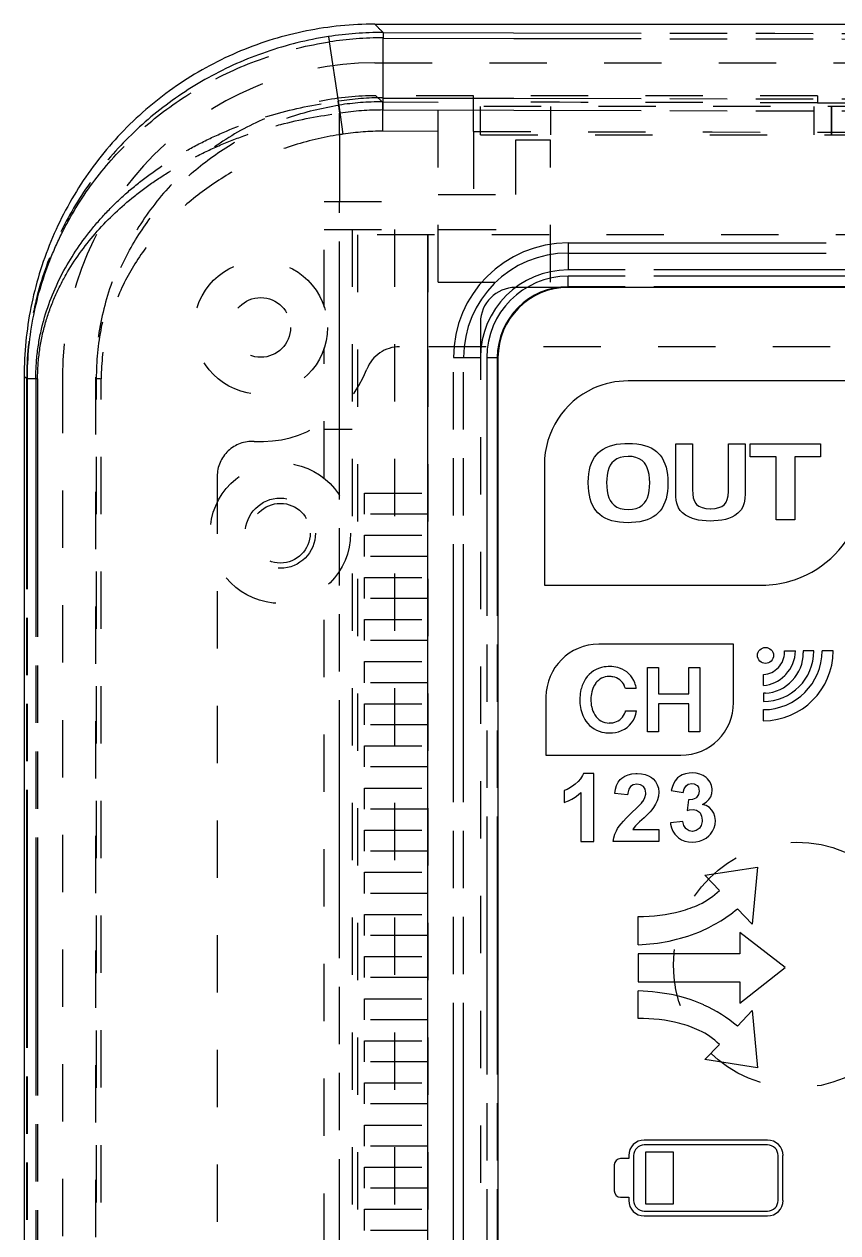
# Model space of a CAD drawing. Header units: millimetres. Extents: x 314 to 590, y -134 to 215.
# Drawn here: x 510.38 to 533.56, y 179.81 to 214.24 of the extents above; entities that cross this region are included whole.
import ezdxf

# ---------------------------------------------------------------- set-up
doc = ezdxf.new("R2010")
doc.units = ezdxf.units.MM
doc.header["$LTSCALE"] = 16.335
doc.linetypes.add('HIDDEN', pattern=[0.2, 0.1, -0.1])
doc.linetypes.add('PHANTOM', pattern=[0.8, 0.45, -0.05, 0.1, -0.05, 0.1, -0.05])
doc.layers.get('0').update_dxf_attribs({"linetype": 'CONTINUOUS'})
doc.layers.add('DEFAULT_2', color=8, linetype='HIDDEN')
doc.layers.add('DEFAULT_3', color=7, linetype='PHANTOM')

msp = doc.modelspace()

# ---------------------------------------------------------------- linework, layer by layer
at = {"color": 7, "linetype": 'Continuous'}
for p, q in [((520.368, 214.239), (534.175, 214.239)), ((519.333, 212.046), (519.07, 213.734)), ((574.875, 206.739), (525.875, 206.739)), ((523.875, 204.739), (523.875, 126.739)), ((510.375, 204.214), (510.375, 119.739)), ((573.169, 204.077), (527.58, 204.077)), ((526.796, 202.084), (526.872, 202.137)), ((526.872, 202.137), (526.957, 202.181)), ((526.957, 202.181), (527.048, 202.218)), ((527.048, 202.218), (527.148, 202.249)), ((527.148, 202.249), (527.255, 202.272)), ((527.255, 202.272), (527.37, 202.288)), ((527.37, 202.288), (527.493, 202.296)), ((527.493, 202.296), (527.584, 202.298)), ((527.584, 202.298), (527.712, 202.295)), ((527.712, 202.295), (527.834, 202.284)), ((527.834, 202.284), (527.947, 202.266)), ((527.947, 202.266), (528.051, 202.241)), ((528.051, 202.241), (528.148, 202.208)), ((528.148, 202.208), (528.238, 202.168)), ((528.238, 202.168), (528.319, 202.12)), ((528.319, 202.12), (528.392, 202.067)), ((528.94, 200.892), (528.94, 202.282)), ((528.94, 202.282), (529.417, 202.282)), ((529.417, 202.282), (529.417, 200.981)), ((530.441, 200.981), (530.441, 202.282)), ((530.441, 202.282), (530.92, 202.282)), ((530.92, 202.282), (530.92, 200.97)), ((531.064, 201.915), (531.064, 202.282)), ((531.064, 202.282), (533.065, 202.282)), ((533.065, 202.282), (533.065, 201.915)), ((526.537, 201.734), (526.576, 201.821)), ((526.576, 201.821), (526.623, 201.9)), ((526.623, 201.9), (526.678, 201.972)), ((526.678, 201.972), (526.727, 202.025)), ((526.727, 202.025), (526.796, 202.084)), ((527.184, 201.803), (527.123, 201.743)), ((527.264, 201.857), (527.184, 201.803)), ((527.358, 201.896), (527.264, 201.857)), ((527.465, 201.918), (527.358, 201.896)), ((527.584, 201.926), (527.465, 201.918)), ((527.696, 201.919), (527.584, 201.926)), ((527.804, 201.898), (527.696, 201.919)), ((527.899, 201.861), (527.804, 201.898)), ((527.98, 201.809), (527.899, 201.861)), ((528.048, 201.741), (527.98, 201.809)), ((528.392, 202.067), (528.442, 202.022)), ((528.442, 202.022), (528.5, 201.957)), ((528.5, 201.957), (528.551, 201.884)), ((528.551, 201.884), (528.595, 201.803)), ((528.595, 201.803), (528.633, 201.716)), ((531.799, 201.915), (531.064, 201.915)), ((531.799, 200.118), (531.799, 201.915)), ((532.33, 201.915), (532.33, 200.118)), ((533.065, 201.915), (532.33, 201.915)), ((525.198, 201.694), (525.198, 198.259)), ((526.45, 201.315), (526.462, 201.431)), ((526.462, 201.431), (526.479, 201.539)), ((526.479, 201.539), (526.505, 201.641)), ((526.505, 201.641), (526.537, 201.734)), ((527.004, 201.498), (526.984, 201.392)), ((527.035, 201.591), (527.004, 201.498)), ((527.074, 201.673), (527.035, 201.591)), ((527.123, 201.743), (527.074, 201.673)), ((528.088, 201.683), (528.048, 201.741)), ((528.128, 201.604), (528.088, 201.683)), ((528.158, 201.514), (528.128, 201.604)), ((528.181, 201.411), (528.158, 201.514)), ((528.633, 201.716), (528.665, 201.621)), ((528.665, 201.621), (528.688, 201.518)), ((528.688, 201.518), (528.706, 201.409)), ((526.447, 201.191), (526.45, 201.315)), ((526.447, 201.169), (526.447, 201.191)), ((526.452, 201.044), (526.447, 201.169)), ((526.973, 201.276), (526.971, 201.189)), ((526.971, 201.189), (526.974, 201.061)), ((526.984, 201.392), (526.973, 201.276)), ((528.194, 201.296), (528.181, 201.411)), ((528.199, 201.169), (528.194, 201.296)), ((528.195, 201.063), (528.199, 201.169)), ((528.706, 201.409), (528.716, 201.292)), ((528.716, 201.292), (528.719, 201.169)), ((528.719, 201.169), (528.716, 201.045)), ((526.463, 200.927), (526.452, 201.044)), ((526.479, 200.818), (526.463, 200.927)), ((526.504, 200.715), (526.479, 200.818)), ((526.974, 201.061), (526.987, 200.944)), ((526.987, 200.944), (527.008, 200.84)), ((527.008, 200.84), (527.037, 200.748)), ((527.037, 200.748), (527.074, 200.667)), ((528.095, 200.668), (528.133, 200.749)), ((528.133, 200.749), (528.163, 200.842)), ((528.163, 200.842), (528.183, 200.947)), ((528.183, 200.947), (528.195, 201.063)), ((528.688, 200.818), (528.663, 200.715)), ((528.705, 200.927), (528.688, 200.818)), ((528.716, 201.045), (528.705, 200.927)), ((528.945, 200.776), (528.94, 200.892)), ((528.955, 200.678), (528.945, 200.776)), ((529.417, 200.981), (529.422, 200.852)), ((529.422, 200.852), (529.44, 200.742)), ((529.44, 200.742), (529.47, 200.651)), ((530.407, 200.703), (530.429, 200.806)), ((530.429, 200.806), (530.44, 200.928)), ((530.44, 200.928), (530.441, 200.981)), ((530.91, 200.739), (530.897, 200.647)), ((530.917, 200.847), (530.91, 200.739)), ((530.92, 200.97), (530.917, 200.847)), ((526.534, 200.621), (526.504, 200.715)), ((526.572, 200.534), (526.534, 200.621)), ((526.615, 200.453), (526.572, 200.534)), ((526.666, 200.382), (526.615, 200.453)), ((527.074, 200.667), (527.118, 200.6)), ((527.118, 200.6), (527.184, 200.533)), ((527.184, 200.533), (527.264, 200.48)), ((527.264, 200.48), (527.358, 200.442)), ((527.358, 200.442), (527.466, 200.42)), ((527.466, 200.42), (527.584, 200.413)), ((527.584, 200.413), (527.703, 200.421)), ((527.703, 200.421), (527.811, 200.443)), ((527.811, 200.443), (527.904, 200.481)), ((527.904, 200.481), (527.984, 200.535)), ((527.984, 200.535), (528.048, 200.599)), ((528.048, 200.599), (528.095, 200.668)), ((528.551, 200.452), (528.5, 200.38)), ((528.595, 200.533), (528.551, 200.452)), ((528.633, 200.621), (528.595, 200.533)), ((528.663, 200.715), (528.633, 200.621)), ((528.97, 200.595), (528.955, 200.678)), ((528.977, 200.565), (528.97, 200.595)), ((529.016, 200.464), (528.977, 200.565)), ((529.069, 200.385), (529.016, 200.464)), ((529.137, 200.317), (529.069, 200.385)), ((529.47, 200.651), (529.513, 200.58)), ((529.513, 200.58), (529.533, 200.557)), ((529.533, 200.557), (529.6, 200.504)), ((529.6, 200.504), (529.688, 200.467)), ((529.688, 200.467), (529.796, 200.444)), ((529.796, 200.444), (529.925, 200.436)), ((529.925, 200.436), (529.93, 200.436)), ((529.93, 200.436), (530.059, 200.444)), ((530.059, 200.444), (530.168, 200.466)), ((530.168, 200.466), (530.257, 200.503)), ((530.257, 200.503), (530.326, 200.555)), ((530.326, 200.555), (530.372, 200.62)), ((530.372, 200.62), (530.407, 200.703)), ((530.787, 200.385), (530.712, 200.311)), ((530.805, 200.408), (530.787, 200.385)), ((530.854, 200.494), (530.805, 200.408)), ((530.888, 200.601), (530.854, 200.494)), ((530.897, 200.647), (530.888, 200.601)), ((526.722, 200.317), (526.666, 200.382)), ((526.775, 200.269), (526.722, 200.317)), ((526.847, 200.215), (526.775, 200.269)), ((526.929, 200.168), (526.847, 200.215)), ((527.018, 200.128), (526.929, 200.168)), ((527.115, 200.095), (527.018, 200.128)), ((527.221, 200.07), (527.115, 200.095)), ((527.333, 200.052), (527.221, 200.07)), ((527.455, 200.041), (527.333, 200.052)), ((527.584, 200.038), (527.455, 200.041)), ((527.679, 200.04), (527.584, 200.038)), ((527.802, 200.049), (527.679, 200.04)), ((527.916, 200.064), (527.802, 200.049)), ((528.024, 200.089), (527.916, 200.064)), ((528.123, 200.119), (528.024, 200.089)), ((528.214, 200.157), (528.123, 200.119)), ((528.298, 200.202), (528.214, 200.157)), ((528.374, 200.255), (528.298, 200.202)), ((528.442, 200.315), (528.374, 200.255)), ((528.5, 200.38), (528.442, 200.315)), ((529.221, 200.253), (529.137, 200.317)), ((529.313, 200.201), (529.221, 200.253)), ((529.414, 200.158), (529.313, 200.201)), ((529.487, 200.136), (529.414, 200.158)), ((529.585, 200.114), (529.487, 200.136)), ((529.691, 200.098), (529.585, 200.114)), ((529.806, 200.089), (529.691, 200.098)), ((529.93, 200.086), (529.806, 200.089)), ((530.029, 200.088), (529.93, 200.086)), ((530.146, 200.096), (530.029, 200.088)), ((530.254, 200.11), (530.146, 200.096)), ((530.353, 200.131), (530.254, 200.11)), ((530.444, 200.158), (530.353, 200.131)), ((530.535, 200.195), (530.444, 200.158)), ((530.627, 200.247), (530.535, 200.195)), ((530.712, 200.311), (530.627, 200.247)), ((532.33, 200.118), (531.799, 200.118)), ((525.198, 198.259), (531.404, 198.259)), ((530.588, 196.575), (526.745, 196.575)), ((530.588, 194.914), (530.588, 196.575)), ((532.039, 196.346), (532.042, 196.383)), ((532.042, 196.383), (532.351, 196.383)), ((532.571, 196.383), (532.573, 196.329)), ((532.876, 196.383), (532.571, 196.383)), ((533.423, 196.383), (533.109, 196.383)), ((528.138, 194.079), (528.138, 195.909)), ((528.138, 195.909), (528.447, 195.909)), ((528.447, 195.909), (528.447, 195.158)), ((529.315, 195.158), (529.315, 195.909)), ((529.315, 195.909), (529.625, 195.909)), ((529.625, 195.909), (529.625, 194.079)), ((531.438, 195.711), (531.444, 195.712)), ((531.438, 195.399), (531.438, 195.711)), ((532.076, 195.715), (532.046, 195.683)), ((527.815, 195.311), (527.506, 195.311)), ((525.243, 195.073), (525.243, 193.413)), ((528.447, 195.158), (529.315, 195.158)), ((528.447, 194.877), (528.447, 194.079)), ((529.315, 194.877), (528.447, 194.877)), ((529.315, 194.079), (529.315, 194.877)), ((531.495, 195.18), (531.438, 195.178)), ((531.438, 195.178), (531.438, 194.945)), ((527.509, 194.679), (527.82, 194.679)), ((531.432, 194.712), (531.432, 194.398)), ((528.447, 194.079), (528.138, 194.079)), ((529.625, 194.079), (529.315, 194.079)), ((525.243, 193.413), (529.086, 193.413)), ((526.283, 192.834), (526.23, 192.745)), ((526.309, 192.896), (526.283, 192.834)), ((526.61, 192.896), (526.309, 192.896)), ((526.61, 190.955), (526.61, 192.896)), ((527.408, 192.763), (527.492, 192.816)), ((527.492, 192.816), (527.587, 192.856)), ((527.587, 192.856), (527.69, 192.882)), ((527.69, 192.882), (527.803, 192.894)), ((527.803, 192.894), (527.843, 192.896)), ((527.843, 192.896), (527.962, 192.888)), ((527.962, 192.888), (528.068, 192.866)), ((528.068, 192.866), (528.164, 192.829)), ((528.164, 192.829), (528.248, 192.778)), ((529.077, 192.829), (528.99, 192.766)), ((529.122, 192.853), (529.077, 192.829)), ((529.22, 192.888), (529.122, 192.853)), ((529.325, 192.907), (529.22, 192.888)), ((529.41, 192.912), (529.325, 192.907)), ((529.523, 192.904), (529.41, 192.912)), ((529.627, 192.879), (529.523, 192.904)), ((529.72, 192.837), (529.627, 192.879)), ((529.803, 192.779), (529.72, 192.837)), ((525.942, 192.492), (525.849, 192.442)), ((526.039, 192.559), (525.942, 192.492)), ((526.076, 192.587), (526.039, 192.559)), ((526.161, 192.662), (526.076, 192.587)), ((526.23, 192.745), (526.161, 192.662)), ((527.222, 192.445), (527.254, 192.552)), ((527.254, 192.552), (527.3, 192.643)), ((527.3, 192.643), (527.358, 192.718)), ((527.358, 192.718), (527.408, 192.763)), ((527.649, 192.519), (527.601, 192.443)), ((527.726, 192.57), (527.649, 192.519)), ((527.834, 192.589), (527.726, 192.57)), ((527.933, 192.573), (527.834, 192.589)), ((528.018, 192.522), (527.933, 192.573)), ((528.067, 192.443), (528.018, 192.522)), ((528.248, 192.778), (528.292, 192.741)), ((528.292, 192.741), (528.362, 192.661)), ((528.362, 192.661), (528.413, 192.571)), ((528.413, 192.571), (528.444, 192.472)), ((528.444, 192.472), (528.456, 192.364)), ((528.844, 192.523), (528.813, 192.407)), ((528.883, 192.622), (528.844, 192.523)), ((528.922, 192.688), (528.883, 192.622)), ((528.99, 192.766), (528.922, 192.688)), ((529.183, 192.46), (529.237, 192.541)), ((529.237, 192.541), (529.297, 192.585)), ((529.297, 192.585), (529.399, 192.607)), ((529.399, 192.607), (529.465, 192.599)), ((529.465, 192.599), (529.553, 192.549)), ((529.553, 192.549), (529.589, 192.5)), ((529.589, 192.5), (529.611, 192.394)), ((529.847, 192.738), (529.803, 192.779)), ((529.916, 192.65), (529.847, 192.738)), ((529.96, 192.556), (529.916, 192.65)), ((529.981, 192.456), (529.96, 192.556)), ((525.849, 192.442), (525.761, 192.406)), ((525.761, 192.406), (525.761, 192.07)), ((525.884, 192.117), (525.981, 192.164)), ((525.981, 192.164), (526.072, 192.219)), ((526.072, 192.219), (526.159, 192.281)), ((526.159, 192.281), (526.239, 192.351)), ((526.239, 192.351), (526.239, 190.955)), ((527.201, 192.323), (527.222, 192.445)), ((527.57, 192.286), (527.201, 192.323)), ((527.574, 192.332), (527.57, 192.286)), ((527.601, 192.443), (527.574, 192.332)), ((528.008, 192.105), (528.06, 192.206)), ((528.06, 192.206), (528.083, 192.305)), ((528.084, 192.331), (528.067, 192.443)), ((528.083, 192.305), (528.084, 192.331)), ((528.422, 192.145), (528.41, 192.11)), ((528.446, 192.248), (528.422, 192.145)), ((528.456, 192.357), (528.446, 192.248)), ((528.456, 192.364), (528.456, 192.357)), ((528.813, 192.407), (529.155, 192.349)), ((529.155, 192.349), (529.183, 192.46)), ((529.303, 192.145), (529.261, 191.843)), ((529.42, 192.155), (529.303, 192.145)), ((529.51, 192.194), (529.42, 192.155)), ((529.532, 192.21), (529.51, 192.194)), ((529.592, 192.293), (529.532, 192.21)), ((529.611, 192.394), (529.592, 192.293)), ((529.806, 192.075), (529.883, 192.149)), ((529.883, 192.149), (529.938, 192.229)), ((529.938, 192.229), (529.971, 192.319)), ((529.971, 192.319), (529.982, 192.417)), ((529.982, 192.417), (529.981, 192.456)), ((525.761, 192.07), (525.78, 192.076)), ((525.78, 192.076), (525.884, 192.117)), ((527.623, 191.714), (527.701, 191.788)), ((527.701, 191.788), (527.812, 191.894)), ((527.812, 191.894), (527.9, 191.982)), ((527.9, 191.982), (527.964, 192.05)), ((527.964, 192.05), (528.005, 192.101)), ((528.005, 192.101), (528.008, 192.105)), ((528.207, 191.8), (528.133, 191.724)), ((528.26, 191.862), (528.207, 191.8)), ((528.308, 191.927), (528.26, 191.862)), ((528.366, 192.02), (528.308, 191.927)), ((528.41, 192.11), (528.366, 192.02)), ((529.261, 191.843), (529.331, 191.859)), ((529.331, 191.859), (529.432, 191.87)), ((529.432, 191.87), (529.529, 191.851)), ((529.529, 191.851), (529.615, 191.788)), ((529.615, 191.788), (529.631, 191.769)), ((529.705, 192.01), (529.806, 192.075)), ((529.809, 191.977), (529.705, 192.01)), ((529.898, 191.922), (529.809, 191.977)), ((529.97, 191.851), (529.898, 191.922)), ((530.025, 191.762), (529.97, 191.851)), ((527.327, 191.389), (527.382, 191.46)), ((527.382, 191.46), (527.449, 191.537)), ((527.449, 191.537), (527.53, 191.622)), ((527.53, 191.622), (527.623, 191.714)), ((527.835, 191.442), (527.797, 191.402)), ((527.911, 191.515), (527.835, 191.442)), ((528.039, 191.634), (527.911, 191.515)), ((528.133, 191.724), (528.039, 191.634)), ((529.144, 191.528), (528.786, 191.484)), ((528.786, 191.484), (528.79, 191.454)), ((528.79, 191.454), (528.816, 191.347)), ((529.173, 191.416), (529.144, 191.528)), ((529.631, 191.769), (529.675, 191.679)), ((529.688, 191.522), (529.663, 191.416)), ((529.675, 191.679), (529.689, 191.567)), ((529.689, 191.567), (529.688, 191.522)), ((530.058, 191.664), (530.025, 191.762)), ((530.034, 191.344), (530.06, 191.445)), ((530.07, 191.551), (530.058, 191.664)), ((530.06, 191.445), (530.07, 191.551)), ((527.176, 191.059), (527.205, 191.162)), ((527.205, 191.162), (527.249, 191.261)), ((527.249, 191.261), (527.284, 191.325)), ((527.284, 191.325), (527.327, 191.389)), ((527.729, 191.314), (527.72, 191.299)), ((527.72, 191.299), (528.456, 191.299)), ((527.797, 191.402), (527.729, 191.314)), ((528.456, 191.299), (528.456, 190.955)), ((528.816, 191.347), (528.856, 191.251)), ((528.856, 191.251), (528.913, 191.166)), ((528.913, 191.166), (528.986, 191.09)), ((528.986, 191.09), (529.021, 191.062)), ((529.225, 191.331), (529.173, 191.416)), ((529.237, 191.318), (529.225, 191.331)), ((529.324, 191.262), (529.237, 191.318)), ((529.419, 191.245), (529.324, 191.262)), ((529.521, 191.266), (529.419, 191.245)), ((529.606, 191.326), (529.521, 191.266)), ((529.612, 191.332), (529.606, 191.326)), ((529.663, 191.416), (529.612, 191.332)), ((529.802, 191.051), (529.884, 191.117)), ((529.884, 191.117), (529.929, 191.165)), ((529.929, 191.165), (529.99, 191.251)), ((529.99, 191.251), (530.034, 191.344)), ((526.239, 190.955), (526.61, 190.955)), ((527.158, 190.955), (527.176, 191.059)), ((528.456, 190.955), (527.158, 190.955)), ((529.021, 191.062), (529.107, 191.008)), ((529.107, 191.008), (529.202, 190.969)), ((529.202, 190.969), (529.308, 190.946)), ((529.308, 190.946), (529.421, 190.938)), ((529.421, 190.938), (529.512, 190.943)), ((529.512, 190.943), (529.616, 190.963)), ((529.616, 190.963), (529.713, 190.999)), ((529.713, 190.999), (529.802, 191.051)), ((529.764, 189.994), (531.265, 190.228)), ((531.265, 190.228), (531.117, 188.599)), ((530.182, 189.563), (529.764, 189.994)), ((531.117, 188.599), (530.7, 189.042)), ((527.872, 188.015), (527.872, 188.816)), ((530.769, 188.367), (530.769, 187.753)), ((532.062, 187.363), (530.769, 188.367)), ((527.872, 187.753), (527.872, 186.959)), ((530.769, 187.753), (527.872, 187.753)), ((530.769, 186.35), (532.062, 187.363)), ((527.872, 186.959), (530.77, 186.955)), ((530.77, 186.955), (530.769, 186.35)), ((527.872, 185.912), (527.872, 186.704)), ((530.7, 185.695), (531.117, 186.138)), ((531.117, 186.138), (531.265, 184.509)), ((529.764, 184.744), (530.182, 185.175)), ((531.265, 184.509), (529.764, 184.744)), ((531.554, 182.451), (528.042, 182.451)), ((531.554, 182.314), (528.042, 182.314)), ((527.601, 181.926), (527.37, 181.926)), ((527.601, 182.011), (527.601, 181.926)), ((527.738, 182.011), (527.738, 180.731)), ((528.077, 182.107), (528.077, 180.635)), ((528.875, 182.107), (528.077, 182.107)), ((528.875, 180.635), (528.875, 182.107)), ((531.858, 180.731), (531.858, 182.011)), ((531.995, 180.731), (531.995, 182.011)), ((527.186, 181.742), (527.186, 181.006)), ((527.37, 180.822), (527.601, 180.822)), ((527.601, 180.822), (527.601, 180.731)), ((528.042, 180.427), (531.554, 180.427)), ((528.077, 180.635), (528.875, 180.635)), ((528.042, 180.29), (531.554, 180.29))]:
    msp.add_line(p, q, dxfattribs=at)
msp.add_circle((531.497, 196.258), 0.228, dxfattribs=at)
for centre, radius, start, end in [((525.875, 204.739), 2, 90, 180), ((527.584, 201.692), 2.386, 114.3348, 179.9409), ((527.578, 201.708), 2.369, 89.9352, 114.352), ((531.381, 201.191), 2.936, 286.0852, 338.403), ((531.405, 201.131), 2.872, 269.9816, 285.9465), ((526.745, 195.073), 1.502, 90.0062, 179.9913), ((531.435, 196.386), 1.989, 270.0264, 359.9133), ((531.435, 196.386), 1.674, 270.088, 359.9124), ((531.436, 196.385), 1.44, 270.0872, 359.9212), ((531.405, 196.35), 0.634, 316.4415, 359.661), ((531.367, 196.398), 0.985, 316.081, 359.1568), ((531.452, 196.32), 1.121, 316.0728, 0.4464), ((527.022, 195.16), 0.778, 99.0544, 146.6282), ((527.049, 194.996), 0.944, 72.111, 99.103), ((531.401, 196.342), 0.632, 273.8861, 317.2647), ((527.173, 195.059), 0.959, 146.5703, 166.5824), ((527.038, 195.188), 0.469, 89.0635, 144.1667), ((527.049, 195.067), 0.589, 79.941, 90.2468), ((527.084, 195.227), 0.426, 23.3703, 80.86), ((527.123, 195.237), 0.692, 20.0538, 71.7742), ((531.354, 196.373), 0.977, 274.8977, 315.0986), ((527.472, 194.992), 1.266, 166.7575, 187.2229), ((527.193, 195.075), 0.66, 144.0674, 167.5169), ((526.957, 195.159), 0.569, 15.4289, 24.5513), ((527.022, 195.192), 0.802, 8.4956, 20.5642), ((531.433, 196.297), 1.119, 273.1569, 317.6014), ((527.541, 194.994), 1.018, 167.295, 191.6189), ((529.086, 194.915), 1.502, 270.0059, 359.9891), ((527.194, 194.94), 0.984, 186.2742, 214.3205), ((527.24, 194.932), 0.71, 191.6186, 211.2472), ((527.04, 194.803), 0.472, 210.5004, 270.7903), ((527.076, 194.781), 0.447, 279.1678, 334.7388), ((527.12, 194.765), 0.706, 292.7493, 353.0652), ((527.13, 194.753), 0.386, 335.0769, 349.0102), ((531.428, 194.611), 0.101, 84.306, 87.754), ((527.023, 194.83), 0.78, 214.7153, 261.8965), ((527.047, 194.907), 0.575, 269.8814, 279.9645), ((531.431, 194.35), 0.0479, 84.6762, 89.443), ((527.045, 194.945), 0.897, 261.53, 270.0523), ((527.059, 194.925), 0.877, 269.1708, 292.3808), ((528.767, 190.987), 2.008, 294.8713, 314.8181), ((528.241, 192.081), 3.221, 285.153, 295.1689), ((528.27, 191.887), 3.742, 300.2819, 310.5018), ((527.857, 193.739), 4.922, 270.1832, 284.4309), ((527.7, 193.135), 5.123, 271.9298, 291.7023), ((527.894, 192.491), 4.453, 292.4448, 300.5401), ((527.565, 179.839), 6.872, 78.3167, 87.4337), ((527.951, 182.379), 4.309, 65.46, 76.5057), ((528.032, 182.513), 4.153, 50.017, 65.7066), ((527.958, 181.521), 4.392, 75.5599, 91.114), ((528.234, 182.64), 3.239, 64.8375, 75.3563), ((528.791, 183.783), 1.968, 45.0031, 65.3537), ((528.043, 182.01), 0.442, 90.0759, 179.9158), ((528.043, 182.01), 0.304, 90.0632, 179.9249), ((531.554, 182.01), 0.442, 0.0824, 89.9176), ((531.554, 182.01), 0.304, 0.0653, 89.9347), ((527.371, 181.742), 0.184, 90.0075, 179.9925), ((527.371, 181.006), 0.184, 180.0094, 269.993), ((528.043, 180.732), 0.442, 180.0838, 269.9244), ((528.043, 180.732), 0.304, 180.0763, 269.9357), ((531.554, 180.732), 0.442, 270.0824, 359.9176), ((531.554, 180.732), 0.304, 270.0653, 359.9347)]:
    msp.add_arc(centre, radius, start, end, dxfattribs=at)
for points, knots in [([(520.368, 214.239), (519.715, 214.239), (518.405, 214.11), (516.519, 213.535), (514.78, 212.602), (513.257, 211.347), (512.007, 209.819), (511.077, 208.075), (510.504, 206.183), (510.375, 204.869), (510.375, 204.214)], [0, 0, 0, 0, 0.124857, 0.2497, 0.374565, 0.499487, 0.624493, 0.749593, 0.874774, 1, 1, 1, 1]), ([(519.38, 211.703), (519.376, 211.734), (519.361, 211.849), (519.346, 211.963), (519.333, 212.046)], [0, 0, 0, 0, 0.27451, 1, 1, 1, 1])]:
    msp.add_open_spline(points, degree=3, knots=knots, dxfattribs=at)
at = {"layer": 'DEFAULT_2', "color": 8, "linetype": 'HIDDEN'}
for p, q in [((520.362, 213.137), (534.175, 213.137)), ((532.975, 212.202), (520.398, 212.202)), ((522.175, 206.889), (522.175, 212.2)), ((523.175, 212.197), (522.175, 212.2)), ((523.175, 211.182), (523.175, 212.197)), ((532.975, 212.202), (532.975, 211.993)), ((520.597, 212.025), (520.574, 212.025)), ((520.597, 212.025), (522.175, 212.021)), ((523.375, 211.089), (523.375, 211.889)), ((577.375, 211.889), (523.375, 211.889)), ((525.375, 211.889), (525.375, 211.089)), ((533.975, 211.989), (532.975, 211.989)), ((533.375, 211.089), (533.375, 211.889)), ((522.175, 211.185), (520.598, 211.189)), ((523.175, 211.182), (523.175, 209.389)), ((523.375, 211.089), (577.375, 211.089)), ((524.375, 210.939), (524.375, 209.389)), ((525.375, 210.939), (524.375, 210.939)), ((525.375, 206.889), (525.375, 210.939)), ((522.175, 209.389), (525.375, 209.389)), ((518.925, 206.176), (518.925, 209.189)), ((518.925, 209.189), (522.175, 209.189)), ((518.925, 208.389), (525.375, 208.389)), ((519.725, 208.389), (519.725, 123.089)), ((520.925, 208.389), (520.925, 123.089)), ((519.875, 208.239), (519.875, 123.239)), ((580.875, 208.239), (519.875, 208.239)), ((521.875, 208.239), (521.875, 123.239)), ((522.175, 206.889), (525.375, 206.889)), ((525.875, 206.739), (524.375, 206.739)), ((523.375, 205.739), (523.375, 125.739)), ((518.925, 201.3), (518.925, 205.021)), ((539.875, 205.05), (521.073, 205.05)), ((511.47, 204.218), (511.47, 115.259)), ((512.405, 204.183), (512.405, 115.294)), ((512.439, 115.336), (512.439, 204.141)), ((512.571, 115.337), (512.571, 204.14)), ((519.725, 202.689), (518.925, 202.689)), ((515.875, 201.355), (515.875, 170.049)), ((520.075, 200.279), (520.075, 200.879)), ((520.075, 200.879), (521.875, 200.879)), ((521.875, 200.279), (520.075, 200.279)), ((520.075, 199.079), (520.075, 199.679)), ((520.075, 199.679), (521.875, 199.679)), ((521.875, 199.079), (520.075, 199.079)), ((520.075, 197.879), (520.075, 198.479)), ((520.075, 198.479), (521.875, 198.479)), ((518.925, 179.3), (518.925, 198.177)), ((521.875, 197.879), (520.075, 197.879)), ((520.075, 196.679), (520.075, 197.279)), ((520.075, 197.279), (521.875, 197.279)), ((521.875, 196.679), (520.075, 196.679)), ((520.075, 195.479), (520.075, 196.079)), ((520.075, 196.079), (521.875, 196.079)), ((521.875, 195.479), (520.075, 195.479)), ((520.075, 194.279), (520.075, 194.879)), ((520.075, 194.879), (521.875, 194.879)), ((521.875, 194.279), (520.075, 194.279)), ((520.075, 193.079), (520.075, 193.679)), ((520.075, 193.679), (521.875, 193.679)), ((521.875, 193.079), (520.075, 193.079)), ((520.075, 191.879), (520.075, 192.479)), ((520.075, 192.479), (521.875, 192.479)), ((521.875, 191.879), (520.075, 191.879)), ((520.075, 190.679), (520.075, 191.279)), ((520.075, 191.279), (521.875, 191.279)), ((521.875, 190.679), (520.075, 190.679)), ((520.075, 189.479), (520.075, 190.079)), ((520.075, 190.079), (521.875, 190.079)), ((521.875, 189.479), (520.075, 189.479)), ((520.075, 188.279), (520.075, 188.879)), ((520.075, 188.879), (521.875, 188.879)), ((521.875, 188.279), (520.075, 188.279)), ((520.075, 187.079), (520.075, 187.679)), ((520.075, 187.679), (521.875, 187.679)), ((521.875, 187.079), (520.075, 187.079)), ((520.075, 185.879), (520.075, 186.479)), ((520.075, 186.479), (521.875, 186.479)), ((521.875, 185.879), (520.075, 185.879)), ((520.075, 184.679), (520.075, 185.279)), ((520.075, 185.279), (521.875, 185.279)), ((521.875, 184.679), (520.075, 184.679)), ((520.075, 183.479), (520.075, 184.079)), ((520.075, 184.079), (521.875, 184.079)), ((521.875, 183.479), (520.075, 183.479)), ((520.075, 182.279), (520.075, 182.879)), ((520.075, 182.879), (521.875, 182.879)), ((521.875, 182.279), (520.075, 182.279)), ((520.075, 181.079), (520.075, 181.679)), ((520.075, 181.679), (521.875, 181.679)), ((521.875, 181.079), (520.075, 181.079)), ((520.075, 179.879), (520.075, 180.479)), ((520.075, 180.479), (521.875, 180.479)), ((521.875, 179.879), (520.075, 179.879))]:
    msp.add_line(p, q, dxfattribs=at)
at = {"layer": 'DEFAULT_2', "color": 8, "linetype": 'PHANTOM'}
for p, q in [((520.398, 212.201), (520.574, 212.025)), ((519.465, 211.105), (519.349, 211.934)), ((519.464, 211.104), (519.35, 211.934)), ((520.598, 211.189), (520.597, 212.025)), ((532.875, 211.889), (532.875, 211.089)), ((532.882, 211.089), (532.882, 211.889)), ((533.381, 211.889), (533.381, 211.089)), ((519.355, 211.089), (519.355, 209.189)), ((512.439, 204.141), (512.483, 204.141)), ((512.439, 204.141), (512.571, 204.14))]:
    msp.add_line(p, q, dxfattribs=at)
at = {"layer": 'DEFAULT_2', "color": 8, "linetype": 'Continuous'}
msp.add_line((521.875, 123.239), (521.875, 208.239), dxfattribs=at)
at = {"layer": 'DEFAULT_2', "color": 8, "linetype": 'PHANTOM'}
msp.add_lwpolyline([(512.483, 204.141), (512.527, 204.141), (512.549, 204.14), (512.571, 204.14)], dxfattribs=at)
at = {"layer": 'DEFAULT_2', "color": 8, "linetype": 'HIDDEN'}
for centre, radius in [((517.115, 205.599), 1.9), ((517.115, 205.599), 0.85), ((517.675, 199.739), 2), ((517.675, 199.739), 1), ((517.675, 199.739), 0.85), ((532.375, 187.439), 3.5)]:
    msp.add_circle(centre, radius, dxfattribs=at)
for centre, radius, start, end in [((520.389, 204.218), 8.919, 90.1729, 180), ((520.554, 204.011), 8.014, 89.8607, 98.6525), ((519.984, 206.999), 4.138, 97.1962, 98.7435), ((520.562, 203.994), 7.195, 89.7129, 98.771), ((550.375, 11665.218), 11454.068, 269.8639368, 270.1360618), ((524.375, 205.739), 1, 90, 180), ((521.073, 204.05), 1, 90, 158.6249), ((517.115, 205.599), 3.25, 266.7628, 338.6249), ((516.875, 201.355), 1, 86.7628, 180)]:
    msp.add_arc(centre, radius, start, end, dxfattribs=at)
for points, knots in [([(520.398, 212.202), (519.875, 212.202), (518.827, 212.099), (517.318, 211.639), (515.928, 210.893), (514.709, 209.889), (513.709, 208.666), (512.966, 207.271), (512.508, 205.758), (512.405, 204.707), (512.405, 204.183)], [0, 0, 0, 0, 0.12485, 0.249694, 0.374567, 0.499499, 0.624513, 0.749615, 0.874787, 1, 1, 1, 1]), ([(512.439, 204.141), (512.439, 204.632), (512.532, 205.595), (512.937, 206.958), (513.561, 208.19), (514.381, 209.286), (515.386, 210.241), (516.567, 211.031), (517.901, 211.623), (518.859, 211.859), (519.349, 211.934)], [0, 0, 0, 0, 0.130089, 0.254475, 0.374588, 0.494028, 0.615432, 0.740119, 0.868773, 1, 1, 1, 1]), ([(519.355, 211.089), (518.89, 211.018), (517.983, 210.802), (516.708, 210.287), (515.573, 209.595), (514.743, 208.907), (514.17, 208.293), (513.656, 207.644), (513.117, 206.736), (512.674, 205.499), (512.571, 204.602), (512.571, 204.14)], [0, 0, 0, 0, 0.133658, 0.264111, 0.389786, 0.510656, 0.569789, 0.628408, 0.745978, 0.868496, 1, 1, 1, 1])]:
    msp.add_open_spline(points, degree=3, knots=knots, dxfattribs=at)
at = {"layer": 'DEFAULT_2', "color": 8, "linetype": 'PHANTOM'}
for points, knots in [([(520.398, 212.202), (520.398, 212.202), (520.398, 212.202), (520.398, 212.201), (520.398, 212.201)], [0, 0, 0, 0, 0.461979, 1, 1, 1, 1]), ([(512.405, 204.183), (512.408, 204.181), (512.416, 204.174), (512.427, 204.159), (512.435, 204.147), (512.439, 204.141)], [0, 0, 0, 0, 0.209222, 0.590734, 1, 1, 1, 1])]:
    msp.add_open_spline(points, degree=3, knots=knots, dxfattribs=at)
at = {"layer": 'DEFAULT_2', "color": 8, "linetype": 'HIDDEN'}
msp.add_open_spline([(532.975, 211.999), (529.709, 212.004), (526.442, 212.011), (523.175, 212.019)], degree=3, dxfattribs=at)
at = {"layer": 'DEFAULT_3', "color": 7, "linetype": 'PHANTOM'}
for p, q in [((520.369, 214.237), (520.368, 214.239)), ((520.601, 211.795), (520.607, 213.85)), ((519.333, 212.046), (519.31, 212.043)), ((519.31, 212.043), (519.355, 211.699)), ((519.355, 211.089), (519.355, 211.699)), ((519.355, 122.289), (519.355, 209.189)), ((525.875, 208.008), (525.875, 207.239)), ((525.875, 208.008), (574.875, 208.008)), ((525.875, 207.719), (574.875, 207.719)), ((574.875, 207.239), (525.875, 207.239)), ((525.875, 206.739), (525.875, 207.058)), ((574.875, 207.058), (525.875, 207.058)), ((574.875, 206.758), (525.875, 206.758)), ((522.606, 126.739), (522.606, 204.739)), ((522.606, 204.739), (523.375, 204.739)), ((522.895, 126.739), (522.895, 204.739)), ((523.556, 204.739), (523.556, 126.739)), ((523.556, 204.739), (523.875, 204.739)), ((523.856, 204.739), (523.856, 126.739)), ((510.375, 204.214), (510.447, 204.142)), ((510.447, 119.739), (510.447, 204.142)), ((510.467, 119.739), (510.467, 204.14)), ((510.707, 204.14), (510.467, 204.14)), ((510.707, 204.14), (510.707, 119.739)), ((510.758, 204.14), (510.707, 204.14)), ((510.758, 204.14), (510.758, 119.739))]:
    msp.add_line(p, q, dxfattribs=at)
for centre, radius, start, end in [((520.577, 203.988), 10.015, 89.8705, 98.7991), ((520.583, 203.979), 9.871, 89.8663, 98.8167), ((550.375, 11664.863), 11450.899, 269.8510165, 270.1489835), ((550.375, 11663.77), 11449.965, 269.8510363, 270.1489624), ((520.576, 204), 8.141, 89.8135, 98.7779), ((550.375, 11663.772), 11451.675, 269.8510363, 270.1489624), ((520.576, 204), 7.794, 89.8133, 98.8229), ((550.374, 11663.804), 11452.048, 269.8510434, 270.1489697), ((520.021, 206.562), 5.181, 97.1071, 97.3942), ((525.875, 204.739), 3.269, 90, 180), ((525.875, 204.739), 2.981, 90, 180), ((525.875, 204.739), 2.5, 90, 180), ((525.875, 204.739), 2.32, 90, 180), ((525.875, 204.739), 2.02, 90, 180)]:
    msp.add_arc(centre, radius, start, end, dxfattribs=at)
msp.add_open_spline([(520.6, 214.003), (520.523, 214.08), (520.446, 214.16), (520.369, 214.237)], degree=3, dxfattribs=at)
for points, knots in [([(519.046, 213.885), (518.442, 213.791), (517.259, 213.498), (515.607, 212.764), (514.134, 211.779), (512.877, 210.582), (511.85, 209.205), (511.069, 207.66), (510.564, 205.956), (510.447, 204.754), (510.447, 204.142)], [0, 0, 0, 0, 0.129663, 0.257449, 0.382142, 0.504191, 0.624478, 0.745359, 0.870003, 1, 1, 1, 1]), ([(519.045, 213.885), (519.046, 213.88), (519.048, 213.866), (519.054, 213.836), (519.061, 213.79), (519.067, 213.754), (519.07, 213.734)], [0, 0, 0, 0, 0.084342, 0.284576, 0.593744, 1, 1, 1, 1]), ([(520.6, 214.003), (520.601, 214.001), (520.601, 213.997), (520.602, 213.989), (520.602, 213.976), (520.604, 213.95), (520.605, 213.907), (520.606, 213.871), (520.606, 213.85)], [0, 0, 0, 0, 0.026741, 0.083055, 0.168597, 0.28268, 0.592283, 1, 1, 1, 1]), ([(510.467, 204.14), (510.467, 204.745), (510.585, 205.932), (511.01, 207.345), (511.488, 208.383), (512.043, 209.358), (512.899, 210.487), (514.157, 211.662), (515.628, 212.632), (517.282, 213.353), (518.466, 213.642), (519.07, 213.734)], [0, 0, 0, 0, 0.12958, 0.253548, 0.313908, 0.373844, 0.49367, 0.615576, 0.740606, 0.869143, 1, 1, 1, 1]), ([(510.707, 204.14), (510.708, 204.425), (510.745, 204.986), (510.963, 206.036), (511.451, 207.227), (512.16, 208.261), (512.819, 208.996), (513.368, 209.508), (513.969, 209.98), (514.615, 210.417), (515.307, 210.814), (516.298, 211.285), (517.628, 211.748), (518.742, 211.969), (519.31, 212.043)], [0, 0, 0, 0, 0.067373, 0.132028, 0.252452, 0.368058, 0.426172, 0.485028, 0.544964, 0.606249, 0.668931, 0.733002, 0.864838, 1, 1, 1, 1]), ([(510.758, 204.14), (510.759, 204.416), (510.797, 204.957), (510.967, 205.733), (511.226, 206.45), (511.663, 207.32), (512.372, 208.304), (513.248, 209.15), (514.042, 209.743), (514.69, 210.156), (515.379, 210.535), (516.112, 210.867), (516.883, 211.152), (517.957, 211.471), (518.792, 211.63), (519.355, 211.699)], [0, 0, 0, 0, 0.066446, 0.130146, 0.190771, 0.249312, 0.3642, 0.480953, 0.541073, 0.602645, 0.665737, 0.730294, 0.796278, 0.863464, 1, 1, 1, 1]), ([(510.447, 204.142), (510.449, 204.141), (510.456, 204.141), (510.462, 204.14), (510.467, 204.14)], [0, 0, 0, 0, 0.309221, 1, 1, 1, 1])]:
    msp.add_open_spline(points, degree=3, knots=knots, dxfattribs=at)

doc.saveas('drawing.dxf')
